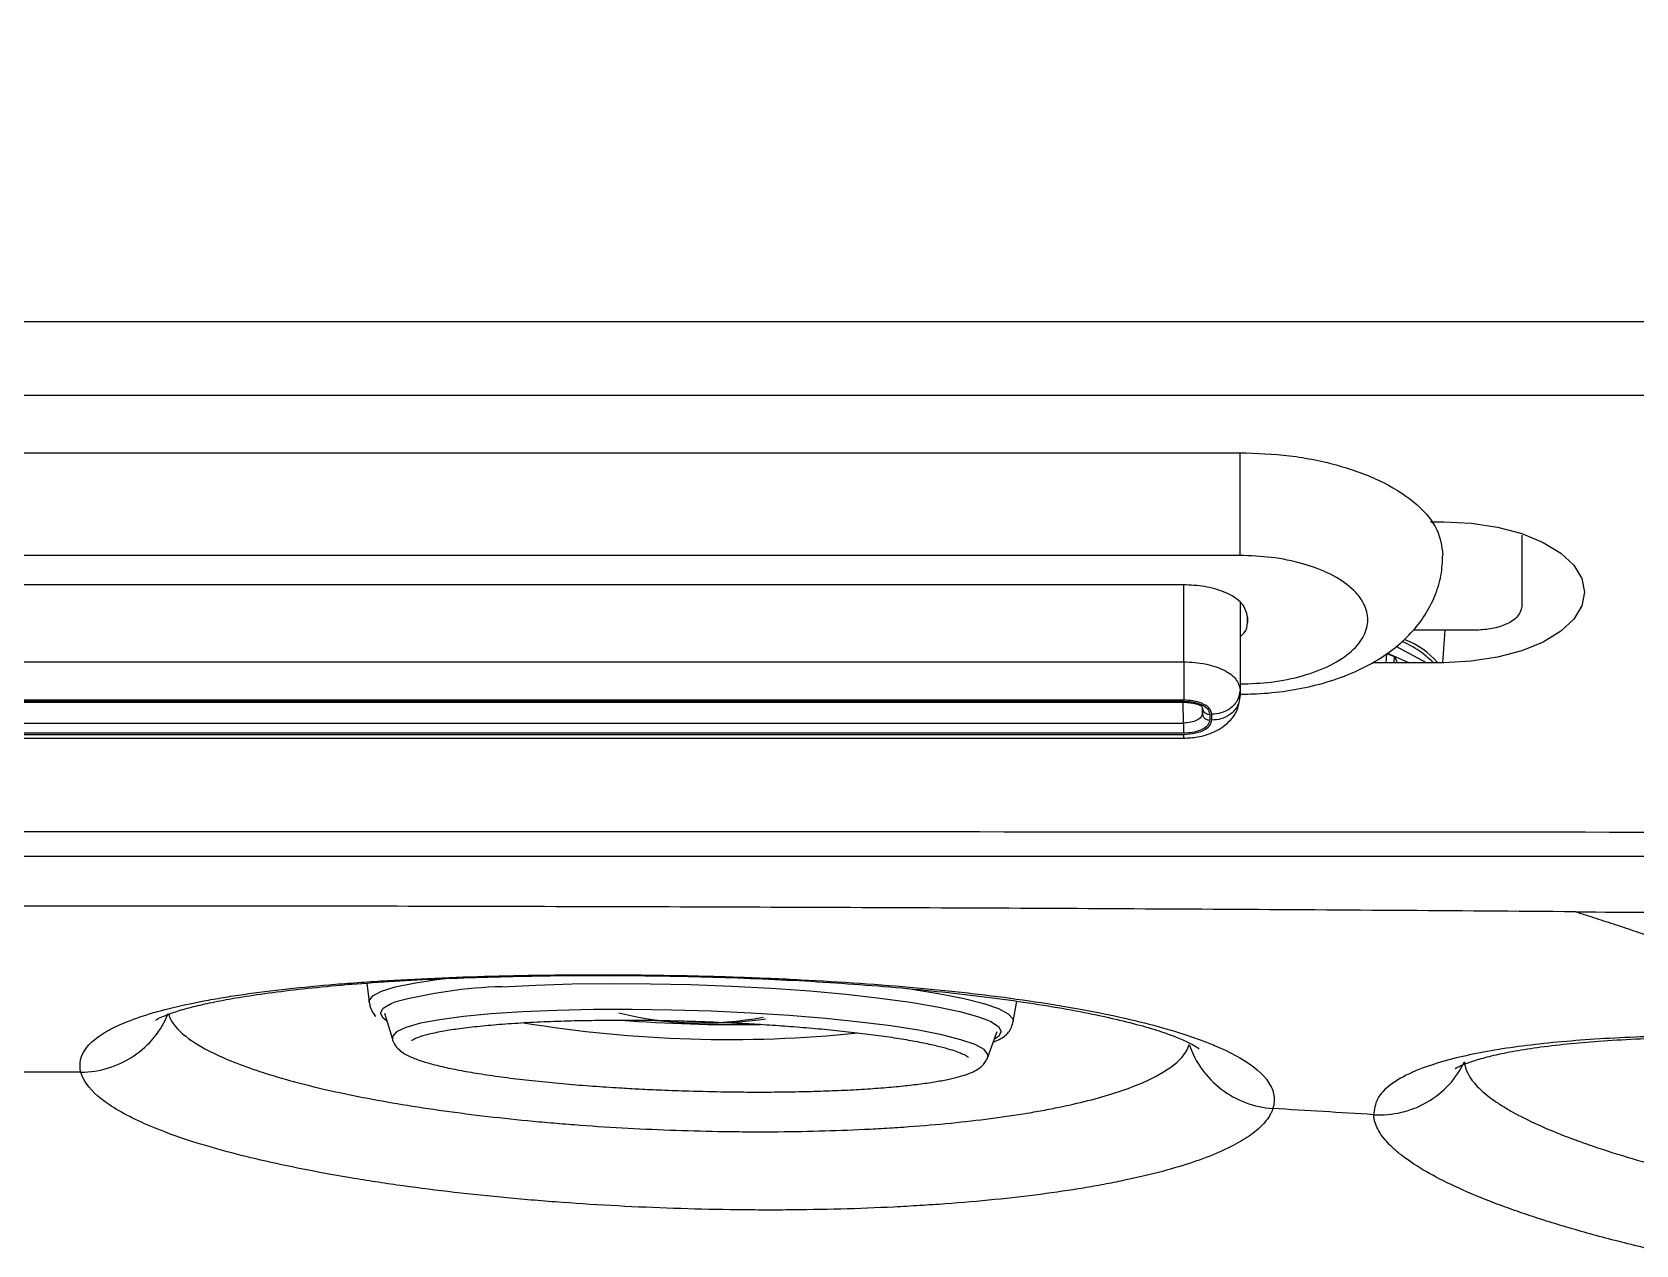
# Model space of a CAD drawing. Extents: x 527 to 611, y 788 to 934.
# Drawn here: x 569.282 to 573.551, y 881.527 to 884.755 of the extents above; entities that cross this region are included whole.
import ezdxf

# ---------------------------------------------------------------- set-up
doc = ezdxf.new("R2010")
doc.units = 0
doc.header["$MEASUREMENT"] = 0
doc.layers.add('1', color=4, linetype='Continuous')
doc.layers.add('GEOMETRY', color=4, linetype='Continuous', lineweight=25)

# ---------------------------------------------------------------- blocks, each defined once
blk = doc.blocks.new('2026_FLASH')
at = {"layer": 'GEOMETRY'}
for p, q in [((47.96, 80.6699), (36.46, 80.6699)), ((35.4981, 80.4746), (48.9219, 80.4746)), ((37.4179, 80.3217), (45.4179, 80.3217)), ((45.9244, 80.1381), (45.96, 80.1381)), ((46.1679, 80.1026), (46.1679, 79.9123)), ((45.4179, 80.0483), (37.4179, 80.0483)), ((45.2679, 79.9703), (37.5679, 79.9703)), ((45.2679, 79.7655), (45.2679, 79.9703)), ((45.4179, 79.9233), (45.4179, 79.6907)), ((45.4378, 79.8844), (45.4379, 79.8698)), ((45.4379, 79.8698), (45.4379, 79.8849)), ((46.0429, 79.8495), (45.8786, 79.8495)), ((45.9572, 79.7631), (45.9635, 79.8495)), ((45.8079, 79.7871), (45.8061, 79.7631)), ((45.8079, 79.7871), (45.8292, 79.7792)), ((45.867, 79.7631), (45.8093, 79.7883)), ((45.9145, 79.7631), (45.8332, 79.806)), ((37.5679, 79.7655), (45.2679, 79.7655)), ((45.96, 79.7631), (45.771, 79.7631)), ((45.828, 79.7631), (45.8292, 79.7792)), ((45.2679, 79.6636), (37.5679, 79.6636)), ((37.5682, 79.6579), (45.2677, 79.6579)), ((37.5683, 79.6606), (45.2676, 79.6606)), ((45.2677, 79.6025), (45.2668, 79.6583)), ((45.4179, 79.6907), (45.4179, 79.6749)), ((45.3155, 79.6476), (45.3176, 79.6424)), ((45.3172, 79.6433), (45.3176, 79.6274)), ((45.3176, 79.6274), (45.3176, 79.6424)), ((45.3376, 79.6255), (45.3376, 79.6105)), ((45.3429, 79.6101), (45.3429, 79.6259)), ((37.5679, 79.5724), (45.2679, 79.5724)), ((37.5682, 79.6025), (45.2677, 79.6025)), ((45.2677, 79.5753), (37.5682, 79.5753)), ((37.5678, 79.5622), (45.2681, 79.5622)), ((43.0941, 78.9104), (43.1004, 78.8597)), ((44.8139, 78.8079), (44.8239, 78.8621)), ((43.1407, 78.8307), (43.1619, 78.7611)), ((44.7465, 78.7132), (44.7719, 78.7814))]:
    blk.add_line(p, q, dxfattribs=at)
at = {"layer": 'GEOMETRY', "flags": 128}
for points in [[(45.96, 80.1381), (46.0331, 80.1345), (46.1035, 80.1239), (46.1683, 80.1065), (46.2251, 80.0832), (46.2718, 80.0548), (46.3064, 80.0224), (46.3278, 79.9872), (46.335, 79.9506), (46.3278, 79.9141), (46.3064, 79.8789), (46.2718, 79.8465), (46.2251, 79.818), (46.1683, 79.7947), (46.1035, 79.7774), (46.0331, 79.7667), (45.96, 79.7631)], [(43.1004, 78.8597), (43.1004, 78.8633), (43.1095, 78.8763), (43.1326, 78.8887), (43.1691, 78.9002), (43.2186, 78.9106), (43.2802, 78.9198), (43.3029, 78.9225)], [(43.4535, 78.9007), (43.5433, 78.9053), (43.6402, 78.9082), (43.7426, 78.9094), (43.8486, 78.9088), (43.9564, 78.9065), (44.0643, 78.9024), (44.1702, 78.8967), (44.2726, 78.8894), (44.3695, 78.8807), (44.4593, 78.8707), (44.5406, 78.8596), (44.6118, 78.8476), (44.6718, 78.8349), (44.7196, 78.8217), (44.7467, 78.8117)], [(44.5123, 78.8986), (44.5451, 78.894), (44.62, 78.882), (44.684, 78.8693), (44.7361, 78.856), (44.7754, 78.8424), (44.8012, 78.8286), (44.8132, 78.815), (44.8139, 78.8079)], [(43.1463, 78.8104), (43.1372, 78.8174), (43.1301, 78.8307), (43.1372, 78.8436), (43.1583, 78.8558), (43.1676, 78.8595)], [(44.7368, 78.7334), (44.7127, 78.7466), (44.6751, 78.7598), (44.6246, 78.7726), (44.5621, 78.7849), (44.4888, 78.7964), (44.4059, 78.8068), (44.315, 78.8162), (44.2177, 78.8241), (44.1157, 78.8306), (44.0107, 78.8355), (43.9048, 78.8387), (43.7998, 78.8402), (43.6975, 78.8399), (43.5998, 78.8378), (43.5084, 78.834), (43.425, 78.8286), (43.351, 78.8216), (43.2878, 78.8131), (43.2365, 78.8034), (43.198, 78.7926), (43.173, 78.7808), (43.1619, 78.7683), (43.1619, 78.7611)], [(44.7467, 78.8117), (44.7543, 78.8083), (44.7754, 78.7948), (44.7825, 78.7814), (44.7754, 78.7685), (44.7643, 78.7611)], [(44.7465, 78.7132), (44.7469, 78.7203), (44.7368, 78.7334)]]:
    blk.add_lwpolyline(points, dxfattribs=at)
at = {"layer": 'GEOMETRY'}
for centre, radius, start, end in [((45.7827, 79.6263), 0.2112, 40.3857, 69.3691), ((43.4868, 77.6585), 1.2427, 91.5379, 104.8829), ((44.0564, 82.116), 3.3557, 260.6398, 275.896), ((43.9831, 79.6919), 0.8875, 255.7756, 280.7459), ((44.0816, 82.9515), 4.1516, 265.6938, 270.8232), ((43.9938, 80.0063), 1.2021, 263.9818, 277.722)]:
    blk.add_arc(centre, radius, start, end, dxfattribs=at)
blk.add_open_spline([(65.7817, 81.4098), (50.0672, 82.0855), (34.3528, 82.0855), (18.6383, 81.4098)], degree=3, dxfattribs=at)
for points, knots in [([(18.6383, 81.4098), (18.7851, 81.4161), (19.0789, 81.4286), (19.5195, 81.447), (19.9601, 81.4651), (20.4006, 81.4828), (20.8412, 81.5001), (21.2818, 81.5171), (21.7224, 81.5338), (22.163, 81.5501), (22.6036, 81.566), (23.0442, 81.5816), (23.4848, 81.5968), (23.9254, 81.6117), (24.366, 81.6262), (24.8066, 81.6404), (25.2472, 81.6542), (25.6878, 81.6677), (26.1284, 81.6808), (26.5689, 81.6935), (27.0095, 81.7059), (27.4501, 81.7179), (27.8907, 81.7296), (28.3313, 81.741), (28.7719, 81.7519), (29.2125, 81.7626), (29.6531, 81.7728), (30.0937, 81.7827), (30.5343, 81.7923), (30.9749, 81.8015), (31.4155, 81.8104), (31.8561, 81.8189), (32.2967, 81.827), (32.7372, 81.8348), (33.1778, 81.8422), (33.6184, 81.8493), (34.059, 81.8561), (34.4996, 81.8624), (34.9402, 81.8685), (35.3808, 81.8741), (35.8214, 81.8794), (36.262, 81.8844), (36.7026, 81.889), (37.1432, 81.8932), (37.5838, 81.8971), (38.0244, 81.9007), (38.465, 81.9039), (38.9056, 81.9067), (39.3461, 81.9092), (39.7867, 81.9113), (40.2273, 81.9131), (40.6679, 81.9145), (41.1085, 81.9156), (41.5491, 81.9163), (41.9897, 81.9166), (42.4303, 81.9166), (42.8709, 81.9163), (43.3115, 81.9156), (43.7521, 81.9145), (44.1927, 81.9131), (44.6333, 81.9113), (45.0739, 81.9092), (45.5144, 81.9067), (45.955, 81.9039), (46.3956, 81.9007), (46.8362, 81.8971), (47.2768, 81.8932), (47.7174, 81.889), (48.158, 81.8844), (48.5986, 81.8794), (49.0392, 81.8741), (49.4798, 81.8685), (49.9204, 81.8624), (50.361, 81.8561), (50.8016, 81.8493), (51.2422, 81.8422), (51.6828, 81.8348), (52.1233, 81.827), (52.5639, 81.8189), (53.0045, 81.8104), (53.4451, 81.8015), (53.8857, 81.7923), (54.3263, 81.7827), (54.7669, 81.7728), (55.2075, 81.7626), (55.6481, 81.7519), (56.0887, 81.741), (56.5293, 81.7296), (56.9699, 81.7179), (57.4105, 81.7059), (57.8511, 81.6935), (58.2916, 81.6808), (58.7322, 81.6677), (59.1728, 81.6542), (59.6134, 81.6404), (60.054, 81.6262), (60.4946, 81.6117), (60.9352, 81.5968), (61.3758, 81.5816), (61.8164, 81.566), (62.257, 81.5501), (62.6976, 81.5338), (63.1382, 81.5171), (63.5788, 81.5001), (64.0194, 81.4828), (64.4599, 81.4651), (64.9005, 81.447), (65.3411, 81.4286), (65.6349, 81.4161), (65.7817, 81.4098)], [0, 0, 0, 0, 0.009351, 0.018702, 0.028053, 0.037404, 0.046754, 0.056104, 0.065453, 0.074803, 0.084152, 0.0935, 0.102849, 0.112197, 0.121545, 0.130893, 0.14024, 0.149588, 0.158935, 0.168281, 0.177628, 0.186975, 0.196321, 0.205667, 0.215013, 0.224358, 0.233704, 0.243049, 0.252394, 0.261739, 0.271084, 0.280428, 0.289773, 0.299117, 0.308462, 0.317806, 0.32715, 0.336494, 0.345837, 0.355181, 0.364525, 0.373868, 0.383212, 0.392555, 0.401898, 0.411241, 0.420585, 0.429928, 0.439271, 0.448614, 0.457957, 0.4673, 0.476643, 0.485986, 0.495329, 0.504671, 0.514014, 0.523357, 0.5327, 0.542043, 0.551386, 0.560729, 0.570072, 0.579415, 0.588759, 0.598102, 0.607445, 0.616788, 0.626132, 0.635475, 0.644819, 0.654163, 0.663506, 0.67285, 0.682194, 0.691538, 0.700883, 0.710227, 0.719572, 0.728916, 0.738261, 0.747606, 0.756951, 0.766296, 0.775642, 0.784987, 0.794333, 0.803679, 0.813025, 0.822372, 0.831719, 0.841065, 0.850412, 0.85976, 0.869107, 0.878455, 0.887803, 0.897151, 0.9065, 0.915848, 0.925197, 0.934547, 0.943896, 0.953246, 0.962596, 0.971947, 0.981298, 0.990649, 1, 1, 1, 1]), ([(45.4179, 80.3217), (45.4623, 80.3201), (45.5543, 80.3168), (45.6867, 80.2892), (45.8047, 80.2447), (45.8934, 80.1853), (45.9481, 80.1188), (45.9547, 80.0726), (45.9579, 80.0504)], [0, 0, 0, 0, 0.157072, 0.325488, 0.500207, 0.674927, 0.843343, 1, 1, 1, 1]), ([(45.4179, 80.0483), (45.4179, 80.0656), (45.4179, 80.1016), (45.4179, 80.182), (45.4179, 80.2598), (45.4179, 80.3016), (45.4179, 80.3217)], [0, 0, 0, 0, 0.270261, 0.562429, 0.789736, 1, 1, 1, 1]), ([(45.4179, 79.6792), (45.4326, 79.6795), (45.4744, 79.6801), (45.5431, 79.6871), (45.6219, 79.7026), (45.6979, 79.7265), (45.7665, 79.7583), (45.8255, 79.7967), (45.8732, 79.8399), (45.9108, 79.8878), (45.9377, 79.9397), (45.955, 79.9944), (45.9565, 80.032), (45.9573, 80.0505)], [0, 0, 0, 0, 0.0556843, 0.1582424, 0.2620753, 0.3683013, 0.4781101, 0.5771099, 0.6698661, 0.7569391, 0.8402171, 0.9213721, 1, 1, 1, 1]), ([(45.4179, 79.7064), (45.4459, 79.7074), (45.5038, 79.7095), (45.5872, 79.7268), (45.6614, 79.7549), (45.7176, 79.7922), (45.7508, 79.8342), (45.7614, 79.8773), (45.7508, 79.9205), (45.7176, 79.9624), (45.6614, 79.9998), (45.5872, 80.0278), (45.5038, 80.0452), (45.4459, 80.0472), (45.4179, 80.0483)], [0, 0, 0, 0, 0.078504, 0.162677, 0.25, 0.337323, 0.421496, 0.5, 0.578504, 0.662677, 0.75, 0.837323, 0.921496, 1, 1, 1, 1]), ([(45.4379, 79.8849), (45.4349, 79.897), (45.4287, 79.9222), (45.3827, 79.9508), (45.3255, 79.9675), (45.2866, 79.9694), (45.2679, 79.9703)], [0, 0, 0, 0, 0.270261, 0.562429, 0.789736, 1, 1, 1, 1]), ([(46.1679, 79.9123), (46.1657, 79.9034), (46.1611, 79.8849), (46.1273, 79.8638), (46.0853, 79.8515), (46.0567, 79.8501), (46.0429, 79.8495)], [0, 0, 0, 0, 0.270261, 0.562429, 0.789736, 1, 1, 1, 1]), ([(45.4179, 79.8323), (45.4219, 79.8355), (45.4358, 79.8467), (45.437, 79.8602), (45.4379, 79.8698)], [0, 0, 0, 0, 0.285813, 1, 1, 1, 1]), ([(45.9331, 79.7631), (45.9227, 79.7725), (45.9009, 79.7919), (45.87, 79.8108), (45.8488, 79.8195), (45.8483, 79.8197)], [0, 0, 0, 0, 0.473921, 0.987649, 1, 1, 1, 1]), ([(45.2679, 79.7655), (45.2679, 79.7557), (45.2679, 79.7353), (45.2679, 79.7035), (45.2679, 79.6784), (45.2679, 79.6684), (45.2679, 79.6636)], [0, 0, 0, 0, 0.270372, 0.562401, 0.789626, 1, 1, 1, 1]), ([(45.2679, 79.7655), (45.2876, 79.7644), (45.3269, 79.7622), (45.3765, 79.7449), (45.4112, 79.7201), (45.4157, 79.7005), (45.4179, 79.6907)], [0, 0, 0, 0, 0.250034, 0.500031, 0.750011, 1, 1, 1, 1]), ([(45.8292, 79.7792), (45.8311, 79.7755), (45.8338, 79.7702), (45.8347, 79.7648), (45.8349, 79.7631)], [0, 0, 0, 0, 0.695196, 1, 1, 1, 1]), ([(45.2676, 79.6606), (45.2778, 79.66), (45.2984, 79.6587), (45.3214, 79.6492), (45.3351, 79.6376), (45.3367, 79.6295), (45.3376, 79.6255)], [0, 0, 0, 0, 0.279619, 0.559235, 0.779616, 1, 1, 1, 1]), ([(45.2676, 79.6582), (45.2676, 79.6582), (45.2676, 79.6581), (45.2676, 79.6596), (45.2676, 79.6606)], [0, 0, 0, 0, 0.350671, 1, 1, 1, 1]), ([(45.2676, 79.6579), (45.2736, 79.6576), (45.2861, 79.6571), (45.3015, 79.6533), (45.312, 79.6497), (45.315, 79.6482), (45.3166, 79.6474)], [0, 0, 0, 0, 0.233907, 0.479761, 0.734716, 1, 1, 1, 1]), ([(45.3429, 79.6259), (45.3415, 79.6314), (45.3387, 79.6425), (45.3186, 79.6549), (45.2939, 79.6623), (45.2766, 79.6631), (45.2679, 79.6636)], [0, 0, 0, 0, 0.279607, 0.55922, 0.779595, 1, 1, 1, 1]), ([(45.2679, 79.5622), (45.2803, 79.5628), (45.3083, 79.5641), (45.3445, 79.5758), (45.3737, 79.5926), (45.3947, 79.6112), (45.4114, 79.6352), (45.4149, 79.6536), (45.4167, 79.6631)], [0, 0, 0, 0, 0.172213, 0.390195, 0.520438, 0.665718, 0.82594, 1, 1, 1, 1]), ([(45.4179, 79.6907), (45.4166, 79.6815), (45.4139, 79.6624), (45.3936, 79.6406), (45.3683, 79.628), (45.3512, 79.6265), (45.3429, 79.6259)], [0, 0, 0, 0, 0.270261, 0.562429, 0.789736, 1, 1, 1, 1]), ([(45.4179, 79.6749), (45.4166, 79.6657), (45.4139, 79.6466), (45.3936, 79.6249), (45.3683, 79.6122), (45.3512, 79.6108), (45.3429, 79.6101)], [0, 0, 0, 0, 0.270261, 0.562429, 0.789736, 1, 1, 1, 1]), ([(45.3176, 79.6274), (45.3168, 79.6241), (45.3153, 79.6176), (45.3038, 79.6093), (45.2873, 79.6036), (45.2742, 79.6029), (45.2677, 79.6025)], [0, 0, 0, 0, 0.249993, 0.499971, 0.749966, 1, 1, 1, 1]), ([(45.3376, 79.6105), (45.3362, 79.6053), (45.3336, 79.595), (45.3149, 79.5834), (45.2919, 79.5766), (45.2757, 79.5757), (45.2677, 79.5753)], [0, 0, 0, 0, 0.279615, 0.559229, 0.779599, 1, 1, 1, 1]), ([(45.2679, 79.5724), (45.2789, 79.5731), (45.301, 79.5745), (45.3256, 79.5846), (45.3403, 79.5971), (45.3421, 79.6058), (45.3429, 79.6101)], [0, 0, 0, 0, 0.279591, 0.559216, 0.779611, 1, 1, 1, 1]), ([(45.3176, 79.6424), (45.318, 79.64), (45.3188, 79.635), (45.3242, 79.6293), (45.3309, 79.626), (45.3354, 79.6256), (45.3376, 79.6255)], [0, 0, 0, 0, 0.2705015, 0.5623673, 0.7894964, 1, 1, 1, 1]), ([(45.3176, 79.6274), (45.318, 79.625), (45.3188, 79.62), (45.3242, 79.6143), (45.3309, 79.611), (45.3354, 79.6106), (45.3376, 79.6105)], [0, 0, 0, 0, 0.270498, 0.562368, 0.7895, 1, 1, 1, 1]), ([(45.2677, 79.6025), (45.2677, 79.5999), (45.2677, 79.5944), (45.2677, 79.586), (45.2677, 79.5793), (45.2677, 79.5766), (45.2677, 79.5753)], [0, 0, 0, 0, 0.270372, 0.562401, 0.789626, 1, 1, 1, 1]), ([(45.2679, 79.5634), (45.2679, 79.5632), (45.2679, 79.5628), (45.2679, 79.5686), (45.2679, 79.5724)], [0, 0, 0, 0, 0.354413, 1, 1, 1, 1]), ([(50.4629, 79.3063), (50.119, 79.3069), (49.7751, 79.3075), (49.0874, 79.3086), (48.7435, 79.3091), (47.7119, 79.3104), (47.0242, 79.3111), (45.6487, 79.3122), (44.9609, 79.3125), (43.9293, 79.3127), (43.5855, 79.3128), (43.0696, 79.3128), (42.8977, 79.3127), (42.5538, 79.3127), (42.3819, 79.3126), (42.038, 79.3126), (41.8661, 79.3127), (41.5222, 79.3127), (41.3503, 79.3128), (40.8345, 79.3128), (40.4906, 79.3127), (39.459, 79.3125), (38.7712, 79.3122), (37.3958, 79.3111), (36.708, 79.3104), (35.6764, 79.3091), (35.3325, 79.3086), (34.6448, 79.3075), (34.3009, 79.3069), (33.957, 79.3063)], [0, 0, 0, 0, 0.0625, 0.0625, 0.125, 0.125, 0.25, 0.25, 0.375, 0.375, 0.4375, 0.4375, 0.46875, 0.46875, 0.5, 0.5, 0.53125, 0.53125, 0.5625, 0.5625, 0.625, 0.625, 0.75, 0.75, 0.875, 0.875, 0.9375, 0.9375, 1, 1, 1, 1]), ([(33.8501, 79.245), (34.0491, 79.2451), (34.4472, 79.2455), (34.9914, 79.2459), (35.5885, 79.2463), (36.3853, 79.2469), (37.4335, 79.2475), (38.8143, 79.2481), (40.8042, 79.2486), (42.6945, 79.2486), (44.2985, 79.2484), (45.1935, 79.2482), (46.0899, 79.2479), (46.9855, 79.2476), (47.8819, 79.2471), (48.7776, 79.2465), (49.6743, 79.2458), (50.2714, 79.2452), (50.57, 79.2449)], [0, 0, 0, 0, 0.035714, 0.071429, 0.097637, 0.142857, 0.214397, 0.285714, 0.390611, 0.571429, 0.624881, 0.678413, 0.732024, 0.785714, 0.839109, 0.892857, 0.946428, 1, 1, 1, 1]), ([(46.3112, 79.1002), (46.1504, 79.1013), (45.8287, 79.1037), (45.3462, 79.1066), (44.8637, 79.1092), (44.3812, 79.1113), (43.8986, 79.113), (43.4161, 79.1143), (42.9336, 79.1152), (42.4511, 79.1156), (41.9686, 79.1156), (41.4861, 79.1152), (41.0036, 79.1143), (40.5211, 79.113), (40.0386, 79.1113), (39.5561, 79.1092), (39.0736, 79.1066), (38.5912, 79.1037), (38.2695, 79.1013), (38.1087, 79.1002)], [0, 0, 0, 0, 0.0588268, 0.1176529, 0.1764784, 0.2353034, 0.2941279, 0.352952, 0.4117756, 0.4705989, 0.5294219, 0.5882446, 0.6470671, 0.7058894, 0.7647116, 0.8235337, 0.8823558, 0.9411779, 1, 1, 1, 1]), ([(46.3112, 79.1002), (46.5929, 79.098), (48.3582, 79.0834), (50.1234, 79.0602), (51.6069, 79.0347)], [0.7072946, 0.7072946, 0.7072946, 0.7072946, 0.75, 0.9749797, 0.9749797, 0.9749797, 0.9749797]), ([(46.3112, 79.1002), (46.3291, 79.0945), (46.3649, 79.0831), (46.4186, 79.0656), (46.4723, 79.0477), (46.5261, 79.0295), (46.5799, 79.0108), (46.6337, 78.9917), (46.6875, 78.9722), (46.7414, 78.9524), (46.7953, 78.9321), (46.8492, 78.9114), (46.9031, 78.8904), (46.957, 78.8689), (47.011, 78.847), (47.065, 78.8247), (47.101, 78.8095), (47.119, 78.8019)], [0, 0, 0, 0, 0.066667, 0.133333, 0.2, 0.266667, 0.333334, 0.4, 0.466667, 0.533334, 0.6, 0.666667, 0.733333, 0.8, 0.866667, 0.933333, 1, 1, 1, 1]), ([(42.3331, 78.6731), (42.3269, 78.6961), (42.3319, 78.7178), (42.3553, 78.7484), (42.3658, 78.7582), (42.3857, 78.7725), (42.393, 78.7772), (42.409, 78.7864), (42.4177, 78.7909), (42.4642, 78.813), (42.5113, 78.8287), (42.5962, 78.8499), (42.6269, 78.8566), (42.6768, 78.866), (42.6939, 78.8691), (42.7291, 78.8749), (42.7472, 78.8777), (42.8399, 78.891), (42.9214, 78.9), (43.0326, 78.9092), (43.0554, 78.9109), (43.1017, 78.9142), (43.1251, 78.9158), (43.1961, 78.92), (43.2445, 78.9225), (43.3435, 78.9266), (43.3941, 78.9282), (43.4716, 78.9301), (43.4977, 78.9307), (43.5505, 78.9316), (43.5772, 78.9319), (43.7105, 78.9332), (43.8179, 78.9327), (43.98, 78.9296), (44.0343, 78.9281), (44.1429, 78.9244), (44.1965, 78.9221), (44.3551, 78.914), (44.4579, 78.907), (44.5826, 78.8957), (44.6074, 78.8933), (44.6561, 78.8884), (44.68, 78.8858), (44.7506, 78.8778), (44.796, 78.872), (44.8839, 78.8595), (44.9263, 78.8528), (45.0078, 78.8385), (45.0472, 78.8309), (45.1578, 78.807), (45.2226, 78.7898), (45.2926, 78.7664), (45.306, 78.7617), (45.3318, 78.7519), (45.3441, 78.747), (45.379, 78.732), (45.3996, 78.7217), (45.4536, 78.6904), (45.4792, 78.6686), (45.4978, 78.6402), (45.5009, 78.6344), (45.5055, 78.623), (45.5071, 78.6172), (45.5099, 78.5999), (45.509, 78.5883), (45.5052, 78.5766)], [0, 0, 0, 0, 0.0625, 0.0625, 0.09375, 0.09375, 0.109375, 0.109375, 0.125, 0.125, 0.1875, 0.1875, 0.21875, 0.21875, 0.234375, 0.234375, 0.25, 0.25, 0.3125, 0.3125, 0.328125, 0.328125, 0.34375, 0.34375, 0.375, 0.375, 0.40625, 0.40625, 0.421875, 0.421875, 0.4375, 0.4375, 0.5, 0.5, 0.53125, 0.53125, 0.5625, 0.5625, 0.625, 0.625, 0.640625, 0.640625, 0.65625, 0.65625, 0.6875, 0.6875, 0.71875, 0.71875, 0.75, 0.75, 0.8125, 0.8125, 0.828125, 0.828125, 0.84375, 0.84375, 0.875, 0.875, 0.9375, 0.9375, 0.953125, 0.953125, 0.96875, 0.96875, 1, 1, 1, 1]), ([(42.5325, 78.8123), (42.5323, 78.8121), (42.531, 78.8112), (42.5379, 78.8157), (42.5548, 78.8235), (42.5844, 78.8345), (42.624, 78.8461), (42.6749, 78.858), (42.7366, 78.8699), (42.8113, 78.8816), (42.8995, 78.8929), (42.999, 78.9031), (43.1085, 78.9119), (43.2265, 78.9192), (43.3514, 78.9248), (43.4814, 78.9286), (43.6145, 78.9307), (43.749, 78.931), (43.8831, 78.9297), (44.0159, 78.9268), (44.1473, 78.922), (44.2779, 78.9154), (44.4075, 78.9068), (44.5345, 78.8963), (44.6572, 78.8839), (44.7739, 78.8698), (44.8825, 78.8541), (44.9813, 78.8371), (45.0687, 78.8192), (45.143, 78.801), (45.2034, 78.7833), (45.249, 78.7668), (45.2816, 78.7523), (45.3011, 78.7416), (45.3096, 78.7355), (45.3088, 78.7361), (45.3086, 78.7363)], [0, 0, 0, 0, 0.004903, 0.027412, 0.051586, 0.07753, 0.105088, 0.130606, 0.157572, 0.187567, 0.218931, 0.251438, 0.284814, 0.318788, 0.353096, 0.387476, 0.421655, 0.455479, 0.488855, 0.52162, 0.554159, 0.587245, 0.620848, 0.654869, 0.689152, 0.723479, 0.757537, 0.791052, 0.823738, 0.855312, 0.88549, 0.913952, 0.941867, 0.966756, 0.990152, 1, 1, 1, 1]), ([(43.1004, 78.8597), (43.1012, 78.8554), (43.1032, 78.8443), (43.1099, 78.8318), (43.1148, 78.8247), (43.1181, 78.8224), (43.1182, 78.8223)], [0, 0, 0, 0, 0.220227, 0.568525, 0.983962, 1, 1, 1, 1]), ([(42.3331, 78.6731), (42.3579, 78.6733), (42.3828, 78.6772), (42.4303, 78.692), (42.4529, 78.7029), (42.4941, 78.7306), (42.5126, 78.7475), (42.5437, 78.7858), (42.5563, 78.8071), (42.5655, 78.8298)], [0, 0, 0, 0, 0.25, 0.25, 0.5, 0.5, 0.75, 0.75, 1, 1, 1, 1]), ([(42.5655, 78.8298), (42.5704, 78.8116), (42.5832, 78.7935), (42.6243, 78.7578), (42.6524, 78.7402), (42.7067, 78.714), (42.7266, 78.7054), (42.7698, 78.6886), (42.7931, 78.6804), (42.8432, 78.6643), (42.8701, 78.6563), (42.9265, 78.6411), (42.956, 78.6338), (43.0487, 78.6126), (43.1158, 78.5995), (43.2246, 78.5815), (43.2619, 78.5759), (43.3378, 78.5653), (43.3765, 78.5604), (43.4555, 78.5512), (43.4958, 78.547), (43.5574, 78.5411), (43.5781, 78.5393), (43.62, 78.5358), (43.6411, 78.5341), (43.7465, 78.5263), (43.8313, 78.5217), (43.9593, 78.5173), (44.0021, 78.5162), (44.0664, 78.5153), (44.0879, 78.515), (44.1306, 78.5148), (44.1517, 78.5148), (44.257, 78.5154), (44.3389, 78.5175), (44.4387, 78.5223), (44.4585, 78.5234), (44.4978, 78.5257), (44.5174, 78.527), (44.5751, 78.5312), (44.6125, 78.5345), (44.721, 78.5453), (44.7887, 78.5541), (44.8675, 78.5671), (44.883, 78.5699), (44.9131, 78.5755), (44.9278, 78.5784), (44.9706, 78.5873), (44.9974, 78.5936), (45.0478, 78.6068), (45.0714, 78.6137), (45.1153, 78.6281), (45.1356, 78.6357), (45.1912, 78.6593), (45.2203, 78.6758), (45.2632, 78.7102), (45.277, 78.7281), (45.2828, 78.7467)], [0, 0, 0, 0, 0.0625, 0.0625, 0.125, 0.125, 0.15625, 0.15625, 0.1875, 0.1875, 0.21875, 0.21875, 0.25, 0.25, 0.3125, 0.3125, 0.34375, 0.34375, 0.375, 0.375, 0.40625, 0.40625, 0.421875, 0.421875, 0.4375, 0.4375, 0.5, 0.5, 0.53125, 0.53125, 0.546875, 0.546875, 0.5625, 0.5625, 0.625, 0.625, 0.640625, 0.640625, 0.65625, 0.65625, 0.6875, 0.6875, 0.75, 0.75, 0.765625, 0.765625, 0.78125, 0.78125, 0.8125, 0.8125, 0.84375, 0.84375, 0.875, 0.875, 0.9375, 0.9375, 1, 1, 1, 1]), ([(43.2134, 78.758), (43.2134, 78.758), (43.2134, 78.758), (43.2136, 78.7581), (43.2165, 78.76), (43.2238, 78.7638), (43.2343, 78.7679), (43.2577, 78.775), (43.2909, 78.7821), (43.3355, 78.7893), (43.3864, 78.7955), (43.4459, 78.801), (43.5115, 78.8054), (43.5818, 78.8087), (43.654, 78.8108), (43.7243, 78.8118), (43.788, 78.812), (43.8492, 78.8115), (43.9042, 78.8106), (43.9411, 78.8095), (43.9564, 78.8091)], [0, 0, 0, 0, 0.000022, 0.00023, 0.00327, 0.052417, 0.099175, 0.160906, 0.244941, 0.317726, 0.396843, 0.476056, 0.55524, 0.633764, 0.710389, 0.781809, 0.844445, 0.895918, 0.957042, 1, 1, 1, 1]), ([(43.9564, 78.8091), (43.989, 78.808), (44.0349, 78.8064), (44.1019, 78.8031), (44.1581, 78.7998), (44.2231, 78.7953), (44.2882, 78.7899), (44.3525, 78.7837), (44.4141, 78.7768), (44.4717, 78.7692), (44.5242, 78.7611), (44.5708, 78.7526), (44.6096, 78.7442), (44.6399, 78.7362), (44.6617, 78.7293), (44.6758, 78.7238), (44.683, 78.7205), (44.6878, 78.7179), (44.6919, 78.7154), (44.6947, 78.7133), (44.6949, 78.7132), (44.6949, 78.7132)], [0, 0, 0, 0, 0.091845, 0.129313, 0.19105, 0.254458, 0.321688, 0.390864, 0.461197, 0.532061, 0.603019, 0.67377, 0.744108, 0.806696, 0.86128, 0.909014, 0.937719, 0.957822, 0.992788, 0.999857, 1, 1, 1, 1]), ([(44.7617, 78.7539), (44.7641, 78.7548), (44.7731, 78.758), (44.7844, 78.7643), (44.7961, 78.7728), (44.8055, 78.7842), (44.8115, 78.7969), (44.8134, 78.8055), (44.8139, 78.8079)], [0, 0, 0, 0, 0.100692, 0.37541, 0.624816, 0.805656, 0.945675, 1, 1, 1, 1]), ([(43.1619, 78.7611), (43.1629, 78.7583), (43.1667, 78.7478), (43.1768, 78.7349), (43.1905, 78.7243), (43.2111, 78.7133), (43.2381, 78.7032), (43.2742, 78.6928), (43.3158, 78.6833), (43.3643, 78.674), (43.4198, 78.6652), (43.4824, 78.6567), (43.5505, 78.649), (43.6219, 78.6421), (43.694, 78.6364), (43.7598, 78.632), (43.8209, 78.6286), (43.8824, 78.6257), (43.9265, 78.6242), (43.9508, 78.6234)], [0, 0, 0, 0, 0.0151229, 0.0568487, 0.1039743, 0.1630044, 0.2358678, 0.3028138, 0.3700465, 0.4359642, 0.5048057, 0.57475, 0.6448908, 0.7140823, 0.7801023, 0.8426577, 0.8880749, 0.9385562, 1, 1, 1, 1]), ([(47.2314, 78.7515), (47.1691, 78.7556), (47.0192, 78.7655), (46.7893, 78.7718), (46.5494, 78.7709), (46.3321, 78.7607), (46.1421, 78.7415), (45.9871, 78.7126), (45.8801, 78.6781), (45.815, 78.6405), (45.7787, 78.6027), (45.7753, 78.5743), (45.7735, 78.5602)], [0, 0, 0, 0, 0.0789537, 0.190092, 0.3012331, 0.4131911, 0.5251493, 0.6376882, 0.7502265, 0.8333721, 0.9168519, 1, 1, 1, 1]), ([(45.9913, 78.6836), (45.991, 78.6834), (45.9898, 78.6825), (45.997, 78.687), (46.0143, 78.6947), (46.0442, 78.7054), (46.0864, 78.7171), (46.1412, 78.7288), (46.208, 78.7397), (46.2855, 78.7488), (46.3734, 78.7564), (46.4702, 78.7621), (46.5775, 78.766), (46.6935, 78.7676), (46.817, 78.7669), (46.9465, 78.7638), (47.0805, 78.758), (47.1788, 78.7526), (47.2321, 78.7484), (47.2395, 78.7479)], [0, 0, 0, 0, 0.01173, 0.060503, 0.112776, 0.168865, 0.228496, 0.291025, 0.355683, 0.421939, 0.485819, 0.553335, 0.622722, 0.693758, 0.766155, 0.839588, 0.913693, 0.988088, 1, 1, 1, 1]), ([(43.9508, 78.6234), (43.9838, 78.6225), (44.0302, 78.6213), (44.0978, 78.6206), (44.1545, 78.6204), (44.2199, 78.621), (44.2855, 78.6224), (44.3501, 78.6247), (44.412, 78.6279), (44.4698, 78.6319), (44.5224, 78.6367), (44.5693, 78.6422), (44.6098, 78.6482), (44.6438, 78.6547), (44.6712, 78.6613), (44.6916, 78.6678), (44.7086, 78.6746), (44.7235, 78.6833), (44.7327, 78.6905), (44.7422, 78.7032), (44.7452, 78.7102), (44.7465, 78.7132)], [0, 0, 0, 0, 0.083628, 0.117582, 0.173495, 0.230785, 0.291386, 0.353546, 0.416493, 0.479562, 0.542214, 0.603952, 0.664263, 0.722532, 0.77788, 0.828611, 0.869698, 0.918543, 0.959593, 0.983108, 1, 1, 1, 1]), ([(45.2828, 78.7467), (45.2906, 78.7236), (45.3019, 78.7015), (45.3307, 78.6615), (45.3481, 78.6436), (45.3875, 78.6135), (45.4094, 78.6013), (45.4559, 78.5837), (45.4805, 78.5783), (45.5052, 78.5766)], [0, 0, 0, 0, 0.25, 0.25, 0.5, 0.5, 0.75, 0.75, 1, 1, 1, 1]), ([(42.3331, 78.6731), (42.2921, 78.6732), (42.21, 78.6733), (42.128, 78.6732), (42.0869, 78.6731)], [0, 0, 0, 0, 0.499963, 1, 1, 1, 1]), ([(45.5052, 78.5765), (45.505, 78.5759), (45.5048, 78.5752), (45.5043, 78.5739), (45.5036, 78.5718), (45.5017, 78.5672), (45.4997, 78.5632), (45.4954, 78.5552), (45.4919, 78.55), (45.4798, 78.5344), (45.4695, 78.5243), (45.4317, 78.4944), (45.3977, 78.4752), (45.3436, 78.4524), (45.3322, 78.4479), (45.3085, 78.4392), (45.2962, 78.4349), (45.2578, 78.4223), (45.2302, 78.4143), (45.1714, 78.3989), (45.1401, 78.3917), (45.0902, 78.3813), (45.0731, 78.3779), (45.0379, 78.3714), (45.0198, 78.3682), (44.928, 78.3529), (44.849, 78.3426), (44.7225, 78.3299), (44.679, 78.3262), (44.6116, 78.3212), (44.5888, 78.3197), (44.5429, 78.3169), (44.5198, 78.3156), (44.4035, 78.3099), (44.3079, 78.3073), (44.1851, 78.3065), (44.1604, 78.3065), (44.1107, 78.3067), (44.0856, 78.3069), (44.0105, 78.308), (43.9606, 78.3092), (43.8112, 78.3142), (43.7122, 78.3195), (43.5891, 78.3285), (43.5645, 78.3304), (43.5156, 78.3345), (43.4914, 78.3366), (43.4195, 78.3434), (43.3725, 78.3483), (43.2803, 78.3589), (43.2351, 78.3646), (43.1686, 78.3739), (43.1467, 78.377), (43.1033, 78.3836), (43.0818, 78.387), (42.9759, 78.4045), (42.8976, 78.4197), (42.7894, 78.4444), (42.7549, 78.4529), (42.6891, 78.4706), (42.6577, 78.4799), (42.5701, 78.5079), (42.52, 78.5274), (42.4571, 78.5576), (42.4382, 78.5678), (42.4131, 78.5834), (42.4052, 78.5887), (42.3908, 78.5991), (42.3841, 78.6044), (42.3538, 78.6307), (42.3387, 78.6518), (42.3331, 78.6731)], [0, 0, 0, 0, 0.001953, 0.001953, 0.003906, 0.007812, 0.015625, 0.015625, 0.03125, 0.03125, 0.0625, 0.0625, 0.125, 0.125, 0.140625, 0.140625, 0.15625, 0.15625, 0.1875, 0.1875, 0.21875, 0.21875, 0.234375, 0.234375, 0.25, 0.25, 0.3125, 0.3125, 0.34375, 0.34375, 0.359375, 0.359375, 0.375, 0.375, 0.4375, 0.4375, 0.453125, 0.453125, 0.46875, 0.46875, 0.5, 0.5, 0.5625, 0.5625, 0.578125, 0.578125, 0.59375, 0.59375, 0.625, 0.625, 0.65625, 0.65625, 0.671875, 0.671875, 0.6875, 0.6875, 0.75, 0.75, 0.78125, 0.78125, 0.8125, 0.8125, 0.875, 0.875, 0.90625, 0.90625, 0.921875, 0.921875, 0.9375, 0.9375, 1, 1, 1, 1]), ([(45.7735, 78.5602), (45.7984, 78.5587), (45.8234, 78.5609), (45.8718, 78.5725), (45.8951, 78.5818), (45.938, 78.6067), (45.9575, 78.6222), (45.9909, 78.6583), (46.0048, 78.6788), (46.0154, 78.7008)], [0, 0, 0, 0, 0.25, 0.25, 0.5, 0.5, 0.75, 0.75, 1, 1, 1, 1]), ([(46.0154, 78.7008), (46.0165, 78.6796), (46.028, 78.6579), (46.0597, 78.6246), (46.0728, 78.6134), (46.0961, 78.5965), (46.1046, 78.5908), (46.1227, 78.5793), (46.1323, 78.5736), (46.1834, 78.5451), (46.233, 78.5225), (46.3062, 78.4945), (46.3214, 78.489), (46.3525, 78.478), (46.3686, 78.4726), (46.4178, 78.4564), (46.4524, 78.4459), (46.5249, 78.4253), (46.5629, 78.4152), (46.6224, 78.4005), (46.6427, 78.3956), (46.6839, 78.386), (46.7047, 78.3814), (46.8099, 78.3585), (46.8981, 78.3419), (47.0133, 78.3231), (47.0366, 78.3194), (47.0836, 78.3123), (47.1071, 78.3089), (47.1777, 78.2991), (47.2248, 78.2932), (47.3666, 78.277), (47.4616, 78.2683), (47.557, 78.2621)], [0, 0, 0, 0, 0.125, 0.125, 0.1875, 0.1875, 0.21875, 0.21875, 0.25, 0.25, 0.375, 0.375, 0.40625, 0.40625, 0.4375, 0.4375, 0.5, 0.5, 0.5625, 0.5625, 0.59375, 0.59375, 0.625, 0.625, 0.75, 0.75, 0.78125, 0.78125, 0.8125, 0.8125, 0.875, 0.875, 1, 1, 1, 1]), ([(45.7735, 78.5602), (45.7288, 78.563), (45.6394, 78.5686), (45.55, 78.5739), (45.5052, 78.5766)], [0, 0, 0, 0, 0.499877, 1, 1, 1, 1]), ([(47.5743, 78.0497), (47.4628, 78.0567), (47.3519, 78.0665), (47.1861, 78.085), (47.131, 78.0919), (47.0485, 78.1031), (47.021, 78.107), (46.9661, 78.1151), (46.9388, 78.1193), (46.8042, 78.141), (46.7011, 78.1603), (46.578, 78.1867), (46.5537, 78.1922), (46.5056, 78.2032), (46.4818, 78.2089), (46.4122, 78.2261), (46.3679, 78.2378), (46.2831, 78.2618), (46.2428, 78.274), (46.1852, 78.2928), (46.1665, 78.2992), (46.1301, 78.312), (46.1124, 78.3185), (46.0269, 78.3511), (45.9693, 78.3774), (45.8983, 78.4172), (45.8772, 78.4305), (45.8497, 78.4506), (45.8412, 78.4572), (45.8259, 78.4705), (45.8189, 78.477), (45.8003, 78.4967), (45.7908, 78.5096), (45.781, 78.5287), (45.7784, 78.5351), (45.7758, 78.5445), (45.7747, 78.5492), (45.7739, 78.5547), (45.7737, 78.557), (45.7736, 78.5586), (45.7736, 78.5594), (45.7735, 78.5602)], [0, 0, 0, 0, 0.125, 0.125, 0.1875, 0.1875, 0.21875, 0.21875, 0.25, 0.25, 0.375, 0.375, 0.40625, 0.40625, 0.4375, 0.4375, 0.5, 0.5, 0.5625, 0.5625, 0.59375, 0.59375, 0.625, 0.625, 0.75, 0.75, 0.8125, 0.8125, 0.84375, 0.84375, 0.875, 0.875, 0.9375, 0.9375, 0.96875, 0.96875, 0.984375, 0.992187, 0.996094, 0.996094, 1, 1, 1, 1])]:
    blk.add_open_spline(points, degree=3, knots=knots, dxfattribs=at)

msp = doc.modelspace()

# ---------------------------------------------------------------- block references
at = {"layer": '1'}
msp.add_blockref('2026_FLASH', (527.0792, 803.3138), dxfattribs=at)

doc.saveas('drawing.dxf')
